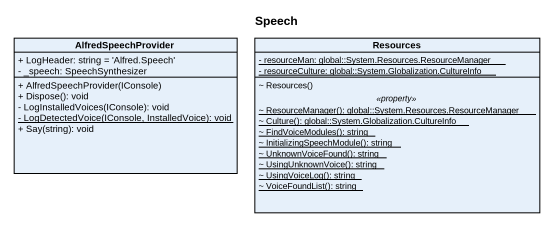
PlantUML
@startuml
title Speech
hide circle
hide empty members
skinparam classAttributeIconSize 0
class AlfredSpeechProvider {
  + LogHeader: string = 'Alfred.Speech'
  - _speech: SpeechSynthesizer
  + AlfredSpeechProvider(IConsole)
  + Dispose(): void
  - LogInstalledVoices(IConsole): void
  {static} - LogDetectedVoice(IConsole, InstalledVoice): void
  + Say(string): void
}
class Resources {
  {static} - resourceMan: global::System.Resources.ResourceManager
  {static} - resourceCulture: global::System.Globalization.CultureInfo
  --
  ~ Resources()
  .. <<property>> ..
  {static} ~ ResourceManager(): global::System.Resources.ResourceManager
  {static} ~ Culture(): global::System.Globalization.CultureInfo
  {static} ~ FindVoiceModules(): string
  {static} ~ InitializingSpeechModule(): string
  {static} ~ UnknownVoiceFound(): string
  {static} ~ UsingUnknownVoice(): string
  {static} ~ UsingVoiceLog(): string
  {static} ~ VoiceFoundList(): string
}
@enduml
